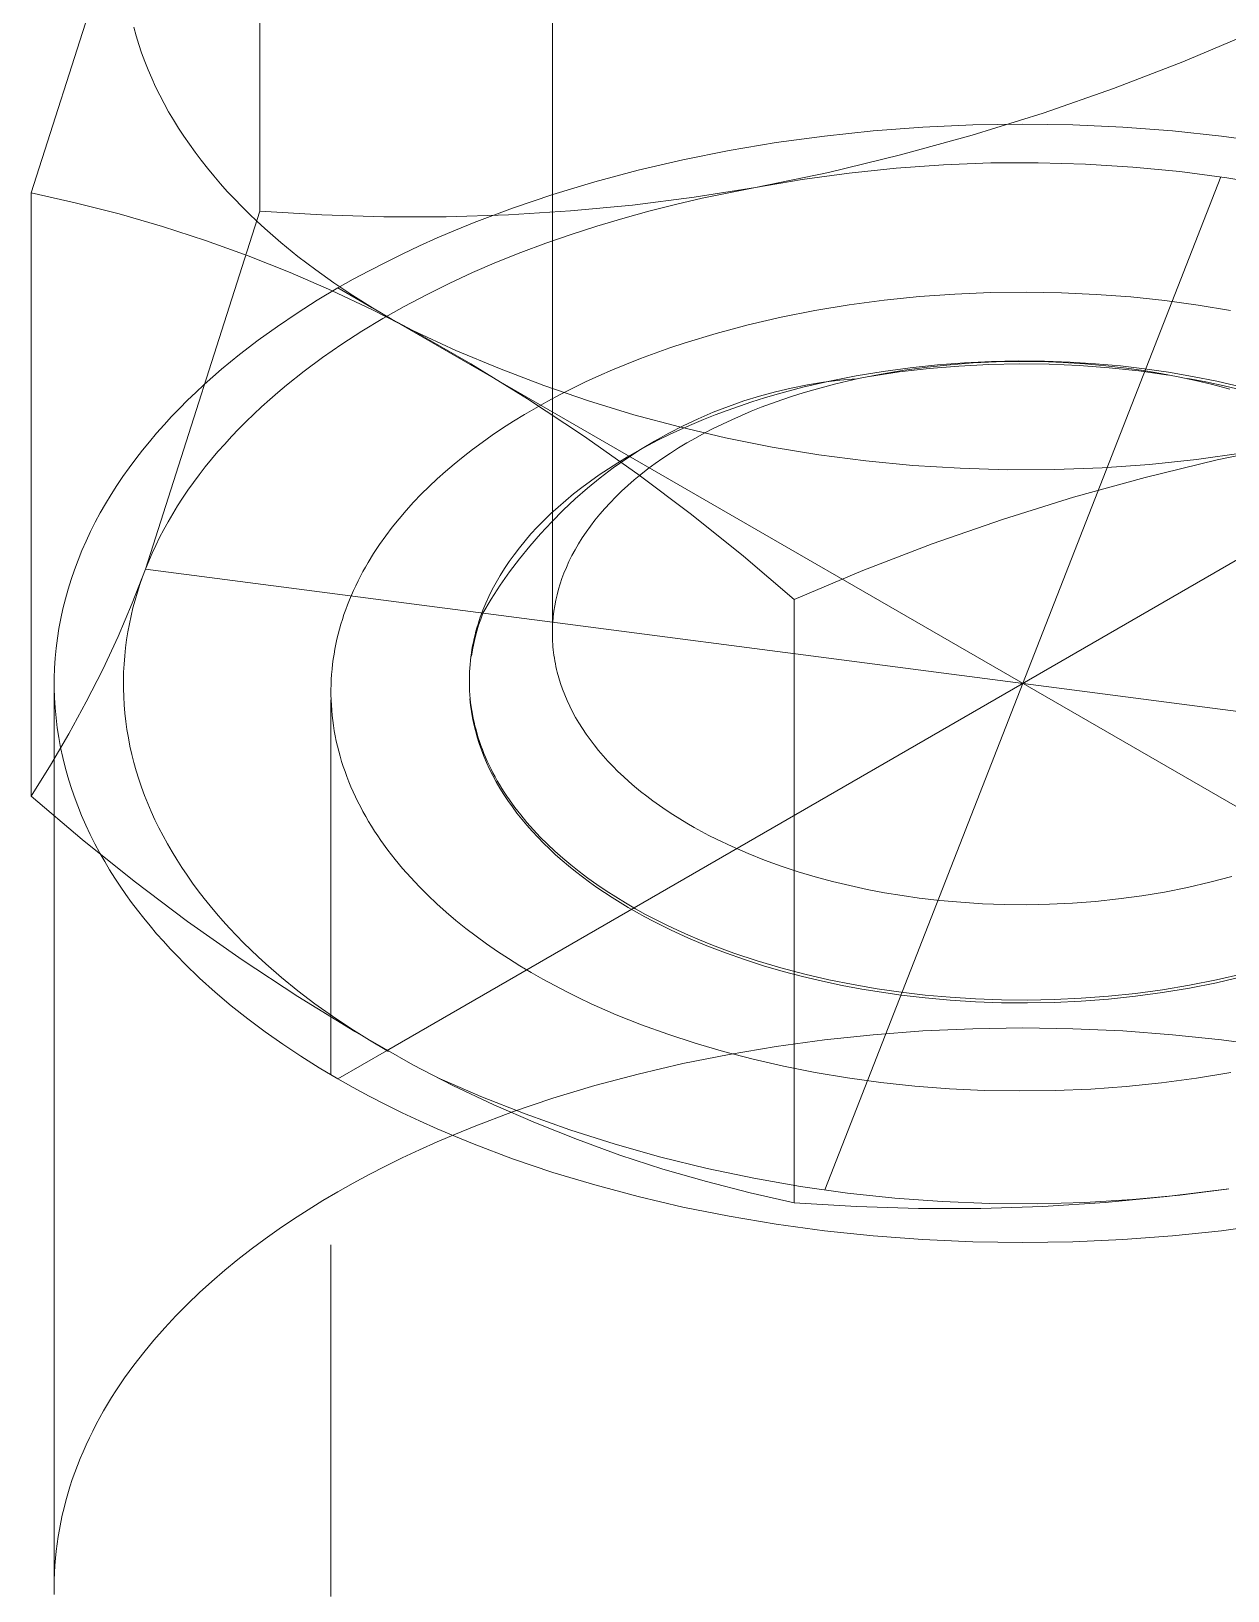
# Model space of a CAD drawing. Header units: inches. Extents: x -14 to 184, y -4 to 134.
# Drawn here: x 109.7179 to 110.0583, y 57.074 to 57.5177 of the extents above; entities that cross this region are included whole.
import ezdxf

# ---------------------------------------------------------------- set-up
doc = ezdxf.new("R2010")
doc.units = ezdxf.units.IN
doc.linetypes.add('HIDDEN', pattern=[1.905, 1.27, -0.635])
doc.layers.add('ZANO_R', color=7, linetype='Continuous', lineweight=0)
doc.layers.add('ZANO_R_przerywana', color=250, linetype='HIDDEN', lineweight=0)

msp = doc.modelspace()

# ---------------------------------------------------------------- linework, layer by layer
at = {"layer": 'ZANO_R'}
for p, q in [((109.86616, 57.34648), (109.86616, 57.67223)), ((109.78289, 57.46655), (109.78289, 57.63817)), ((109.75038, 57.57362), (109.71787, 57.47175)), ((109.74771, 57.51641), (109.74703, 57.51884)), ((109.74846, 57.51398), (109.74771, 57.51641)), ((109.74928, 57.51156), (109.74846, 57.51398)), ((110.04555, 57.50901), (110.06504, 57.51725)), ((109.75017, 57.50915), (109.74928, 57.51156)), ((109.75113, 57.50674), (109.75017, 57.50915)), ((110.02581, 57.50141), (110.04555, 57.50901)), ((109.75216, 57.50434), (109.75113, 57.50674)), ((109.75326, 57.50195), (109.75216, 57.50434)), ((109.75443, 57.49957), (109.75326, 57.50195)), ((110.00583, 57.49446), (110.02581, 57.50141)), ((109.75567, 57.4972), (109.75443, 57.49957)), ((109.75698, 57.49484), (109.75567, 57.4972)), ((109.75836, 57.4925), (109.75698, 57.49484)), ((109.7598, 57.49017), (109.75836, 57.4925)), ((109.97155, 57.49042), (109.98576, 57.49106)), ((109.98563, 57.48816), (110.00583, 57.49446)), ((109.98576, 57.49106), (110.00002, 57.49127)), ((110.00002, 57.49127), (110.01428, 57.49106)), ((110.01428, 57.49106), (110.02848, 57.49042)), ((109.76131, 57.48786), (109.7598, 57.49017)), ((109.76288, 57.48556), (109.76131, 57.48786)), ((109.92985, 57.48603), (109.94355, 57.4879)), ((109.94355, 57.4879), (109.95747, 57.48937)), ((109.95747, 57.48937), (109.97155, 57.49042)), ((109.96524, 57.48252), (109.98563, 57.48816)), ((110.02848, 57.49042), (110.04257, 57.48937)), ((110.04257, 57.48937), (110.05649, 57.4879)), ((110.05649, 57.4879), (110.07019, 57.48603)), ((109.76452, 57.48328), (109.76288, 57.48556)), ((109.76623, 57.48102), (109.76452, 57.48328)), ((109.90331, 57.48116), (109.91642, 57.48378)), ((109.91642, 57.48378), (109.92985, 57.48603)), ((109.94468, 57.47754), (109.96524, 57.48252)), ((109.768, 57.47878), (109.76623, 57.48102)), ((109.76983, 57.47655), (109.768, 57.47878)), ((109.87821, 57.47489), (109.89056, 57.47819)), ((109.89056, 57.47819), (109.90331, 57.48116)), ((109.95059, 57.47738), (109.96399, 57.47879)), ((109.96399, 57.47879), (109.97743, 57.47974)), ((109.97743, 57.47974), (109.9909, 57.48025)), ((109.9909, 57.48025), (110.00437, 57.48031)), ((110.00437, 57.48031), (110.01784, 57.47991)), ((110.01784, 57.47991), (110.03129, 57.47907)), ((110.03129, 57.47907), (110.0447, 57.47778)), ((110.0447, 57.47778), (110.05806, 57.47604)), ((109.77172, 57.47435), (109.76983, 57.47655)), ((109.77367, 57.47217), (109.77172, 57.47435)), ((109.86629, 57.47129), (109.87821, 57.47489)), ((109.90648, 57.47048), (109.92397, 57.47323)), ((109.91634, 57.47179), (109.92397, 57.47323)), ((109.92397, 57.47323), (109.94468, 57.47754)), ((109.92397, 57.47323), (109.93724, 57.47553)), ((109.93724, 57.47553), (109.95059, 57.47738)), ((110.05633, 57.47629), (109.94371, 57.18804)), ((110.05806, 57.47604), (110.07136, 57.47385)), ((109.71787, 57.30012), (109.71787, 57.47175)), ((109.71787, 57.47175), (109.73043, 57.46895)), ((109.73043, 57.46895), (109.7429, 57.46576)), ((109.77569, 57.47001), (109.77367, 57.47217)), ((109.77776, 57.46788), (109.77569, 57.47001)), ((109.85483, 57.4674), (109.86629, 57.47129)), ((109.88892, 57.46827), (109.90648, 57.47048)), ((109.90116, 57.46844), (109.90873, 57.47019)), ((109.90873, 57.47019), (109.91634, 57.47179)), ((109.7429, 57.46576), (109.75525, 57.46216)), ((109.75038, 57.36467), (109.78289, 57.46655)), ((109.77989, 57.46576), (109.77776, 57.46788)), ((109.78207, 57.46368), (109.77989, 57.46576)), ((109.78289, 57.46655), (109.80056, 57.46546)), ((109.80056, 57.46546), (109.81825, 57.46492)), ((109.81825, 57.46492), (109.83595, 57.46494)), ((109.83595, 57.46494), (109.85364, 57.4655)), ((109.84386, 57.46327), (109.85483, 57.4674)), ((109.85364, 57.4655), (109.8713, 57.46661)), ((109.8713, 57.46661), (109.88892, 57.46827)), ((109.8788, 57.46228), (109.88618, 57.46449)), ((109.88618, 57.46449), (109.89364, 57.46654)), ((109.89364, 57.46654), (109.90116, 57.46844)), ((109.75525, 57.46216), (109.76749, 57.45818)), ((109.78431, 57.46162), (109.78207, 57.46368)), ((109.7866, 57.45958), (109.78431, 57.46162)), ((109.83339, 57.4589), (109.83856, 57.46111)), ((109.83856, 57.46111), (109.84386, 57.46327)), ((109.86431, 57.45742), (109.8715, 57.45993)), ((109.8715, 57.45993), (109.8788, 57.46228)), ((109.76749, 57.45818), (109.77959, 57.45381)), ((109.78894, 57.45757), (109.7866, 57.45958)), ((109.79378, 57.45364), (109.78894, 57.45757)), ((109.82344, 57.45433), (109.82835, 57.45664)), ((109.82835, 57.45664), (109.83339, 57.4589)), ((109.85723, 57.45477), (109.86431, 57.45742)), ((109.77959, 57.45381), (109.79155, 57.44906)), ((109.79881, 57.44981), (109.79378, 57.45364)), ((109.81403, 57.44958), (109.81867, 57.45197)), ((109.81867, 57.45197), (109.82344, 57.45433)), ((109.84347, 57.44904), (109.85028, 57.45198)), ((109.85028, 57.45198), (109.85723, 57.45477)), ((109.79155, 57.44906), (109.80335, 57.44393)), ((109.80402, 57.44611), (109.79881, 57.44981)), ((109.80514, 57.44467), (109.80952, 57.44714)), ((109.80952, 57.44714), (109.81403, 57.44958)), ((109.83682, 57.44596), (109.84347, 57.44904)), ((109.79928, 57.44118), (109.80514, 57.44467)), ((109.80335, 57.44393), (109.81498, 57.43842)), ((109.8094, 57.44253), (109.80402, 57.44611)), ((109.80514, 57.44467), (109.81491, 57.43903)), ((109.81494, 57.43907), (109.8094, 57.44253)), ((109.82402, 57.43942), (109.83033, 57.44276)), ((109.83033, 57.44276), (109.83682, 57.44596)), ((109.96056, 57.44119), (109.97059, 57.44222)), ((109.97059, 57.44222), (109.98069, 57.44295)), ((109.98069, 57.44295), (109.99081, 57.44338)), ((109.99081, 57.44338), (110.00092, 57.4435)), ((110.00092, 57.4435), (110.01097, 57.44332)), ((110.01097, 57.44332), (110.02092, 57.44286)), ((110.02092, 57.44286), (110.03075, 57.44211)), ((110.03075, 57.44211), (110.0404, 57.44108)), ((109.79353, 57.43754), (109.79928, 57.44118)), ((109.82062, 57.43575), (109.81494, 57.43907)), ((109.81498, 57.43842), (109.82643, 57.43255)), ((109.8179, 57.43596), (109.82402, 57.43942)), ((109.93126, 57.43634), (109.94085, 57.43825)), ((109.94085, 57.43825), (109.95064, 57.43987)), ((109.95064, 57.43987), (109.96056, 57.44119)), ((110.0404, 57.44108), (110.04987, 57.4398)), ((110.04987, 57.4398), (110.0591, 57.43826)), ((109.78245, 57.42983), (109.78792, 57.43376)), ((109.78792, 57.43376), (109.79353, 57.43754)), ((109.81198, 57.43238), (109.8179, 57.43596)), ((110.17605, 57.43379), (109.81901, 57.22766)), ((109.82643, 57.43255), (109.82062, 57.43575)), ((109.82062, 57.43574), (110.18839, 57.22341)), ((109.91276, 57.43172), (109.92188, 57.43416)), ((109.92188, 57.43416), (109.93126, 57.43634)), ((109.77714, 57.42575), (109.78245, 57.42983)), ((109.80628, 57.42869), (109.81198, 57.43238)), ((109.82643, 57.43255), (109.84292, 57.42308)), ((109.83868, 57.42693), (109.82643, 57.43255)), ((109.89962, 57.42761), (109.90392, 57.42904)), ((109.90392, 57.42904), (109.91276, 57.43172)), ((109.77202, 57.42154), (109.77714, 57.42575)), ((109.79553, 57.421), (109.80079, 57.42489)), ((109.80079, 57.42489), (109.80628, 57.42869)), ((109.85111, 57.42172), (109.83868, 57.42693)), ((109.88721, 57.42299), (109.89126, 57.42458)), ((109.89126, 57.42458), (109.89539, 57.42612)), ((109.89539, 57.42612), (109.89962, 57.42761)), ((109.76952, 57.41938), (109.77202, 57.42154)), ((109.79051, 57.41701), (109.79553, 57.421)), ((109.84292, 57.42308), (109.85911, 57.41311)), ((109.8637, 57.41693), (109.85111, 57.42172)), ((109.87938, 57.41966), (109.88325, 57.42135)), ((109.88325, 57.42135), (109.88721, 57.42299)), ((109.96024, 57.42095), (109.95256, 57.41967)), ((109.95968, 57.42017), (109.95322, 57.41889)), ((109.96485, 57.42078), (109.9564, 57.41953)), ((109.96621, 57.42126), (109.95968, 57.42017)), ((109.96796, 57.422), (109.96024, 57.42095)), ((109.97334, 57.42176), (109.96485, 57.42078)), ((109.97277, 57.42215), (109.96621, 57.42126)), ((109.97569, 57.42281), (109.96796, 57.422)), ((109.97934, 57.42284), (109.97277, 57.42215)), ((109.98185, 57.42247), (109.97334, 57.42176)), ((109.9834, 57.42339), (109.97569, 57.42281)), ((109.98589, 57.42334), (109.97934, 57.42284)), ((109.99038, 57.42291), (109.98185, 57.42247)), ((109.99106, 57.42375), (109.9834, 57.42339)), ((109.99241, 57.42364), (109.98589, 57.42334)), ((109.99893, 57.42308), (109.99038, 57.42291)), ((109.99865, 57.4239), (109.99106, 57.42375)), ((109.99885, 57.42376), (109.99241, 57.42364)), ((110.00614, 57.42383), (109.99865, 57.4239)), ((110.00522, 57.42371), (109.99885, 57.42376)), ((110.00747, 57.42298), (109.99893, 57.42308)), ((110.01148, 57.42348), (110.00522, 57.42371)), ((110.0135, 57.42357), (110.00614, 57.42383)), ((110.01601, 57.42261), (110.00747, 57.42298)), ((110.01762, 57.4231), (110.01148, 57.42348)), ((110.02073, 57.42311), (110.0135, 57.42357)), ((110.02453, 57.42197), (110.01601, 57.42261)), ((110.02362, 57.42256), (110.01762, 57.4231)), ((110.02779, 57.42248), (110.02073, 57.42311)), ((110.02947, 57.42187), (110.02362, 57.42256)), ((110.03302, 57.42106), (110.02453, 57.42197)), ((110.03467, 57.42167), (110.02779, 57.42248)), ((110.03436, 57.42118), (110.02947, 57.42187)), ((110.04148, 57.41987), (110.03302, 57.42106)), ((110.03926, 57.42037), (110.03436, 57.42118)), ((110.04148, 57.42069), (110.03467, 57.42167)), ((110.04418, 57.41944), (110.03926, 57.42037)), ((110.04833, 57.41951), (110.04148, 57.42069)), ((109.76469, 57.41497), (109.76708, 57.41719)), ((109.76708, 57.41719), (109.76952, 57.41938)), ((109.78809, 57.41498), (109.79051, 57.41701)), ((109.87645, 57.41256), (109.8637, 57.41693)), ((109.86836, 57.41434), (109.87194, 57.41615)), ((109.87194, 57.41615), (109.87561, 57.41793)), ((109.87561, 57.41793), (109.87938, 57.41966)), ((109.93413, 57.41619), (109.9296, 57.41512)), ((109.93746, 57.41642), (109.93009, 57.41445)), ((109.9387, 57.41709), (109.93413, 57.41619)), ((109.94496, 57.41816), (109.93746, 57.41642)), ((109.94058, 57.41573), (109.9375, 57.41482)), ((109.9433, 57.41784), (109.9387, 57.41709)), ((109.94684, 57.41741), (109.94058, 57.41573)), ((109.94792, 57.41843), (109.9433, 57.41784)), ((109.95256, 57.41967), (109.94496, 57.41816)), ((109.95322, 57.41889), (109.94684, 57.41741)), ((109.95256, 57.41886), (109.94792, 57.41843)), ((110.0491, 57.41838), (110.04418, 57.41944)), ((110.05212, 57.41796), (110.04693, 57.41895)), ((110.05519, 57.41814), (110.04833, 57.41951)), ((110.05401, 57.4172), (110.0491, 57.41838)), ((110.05731, 57.41685), (110.05212, 57.41796)), ((110.05889, 57.41589), (110.05401, 57.4172)), ((110.06204, 57.41655), (110.05519, 57.41814)), ((110.06249, 57.41562), (110.05731, 57.41685)), ((109.76006, 57.41042), (109.76235, 57.41271)), ((109.76235, 57.41271), (109.76469, 57.41497)), ((109.78344, 57.41086), (109.78573, 57.41293)), ((109.78573, 57.41293), (109.78809, 57.41498)), ((109.85911, 57.41311), (109.87498, 57.40264)), ((109.8615, 57.4106), (109.86488, 57.41249)), ((109.86488, 57.41249), (109.86836, 57.41434)), ((109.88933, 57.40862), (109.87645, 57.41256)), ((109.91937, 57.41107), (109.91589, 57.40984)), ((109.92065, 57.41252), (109.91625, 57.41099)), ((109.9229, 57.41225), (109.91937, 57.41107)), ((109.9251, 57.4139), (109.92065, 57.41252)), ((109.92647, 57.41338), (109.9229, 57.41225)), ((109.9296, 57.41512), (109.9251, 57.4139)), ((109.92851, 57.41182), (109.92561, 57.41073)), ((109.93009, 57.41445), (109.92647, 57.41338)), ((109.93147, 57.41286), (109.92851, 57.41182)), ((109.93446, 57.41387), (109.93147, 57.41286)), ((109.9375, 57.41482), (109.93446, 57.41387)), ((109.75566, 57.40574), (109.75783, 57.40809)), ((109.75783, 57.40809), (109.76006, 57.41042)), ((109.77694, 57.40456), (109.77904, 57.40668)), ((109.77904, 57.40668), (109.78121, 57.40878)), ((109.78121, 57.40878), (109.78344, 57.41086)), ((109.85199, 57.40476), (109.85506, 57.40674)), ((109.85506, 57.40674), (109.85823, 57.40869)), ((109.85823, 57.40869), (109.8615, 57.4106)), ((109.90234, 57.40512), (109.88933, 57.40862)), ((109.90762, 57.40747), (109.90341, 57.40549)), ((109.90912, 57.40723), (109.90582, 57.40584)), ((109.91191, 57.40931), (109.90762, 57.40747)), ((109.91248, 57.40856), (109.90912, 57.40723)), ((109.91625, 57.41099), (109.91191, 57.40931)), ((109.91589, 57.40984), (109.91248, 57.40856)), ((109.91721, 57.4072), (109.91452, 57.40595)), ((109.91995, 57.40842), (109.91721, 57.4072)), ((109.92275, 57.40959), (109.91995, 57.40842)), ((109.92561, 57.41073), (109.92275, 57.40959)), ((109.75151, 57.40094), (109.75355, 57.40336)), ((109.75355, 57.40336), (109.75566, 57.40574)), ((109.77292, 57.40027), (109.7749, 57.40242)), ((109.7749, 57.40242), (109.77694, 57.40456)), ((109.84616, 57.40074), (109.84902, 57.40276)), ((109.84902, 57.40276), (109.85199, 57.40476)), ((109.87498, 57.40264), (109.89051, 57.39169)), ((109.89926, 57.40337), (109.89519, 57.4011)), ((109.89944, 57.40294), (109.89635, 57.40142)), ((109.90341, 57.40549), (109.89926, 57.40337)), ((109.90259, 57.40441), (109.89944, 57.40294)), ((109.91546, 57.40205), (109.90234, 57.40512)), ((109.90582, 57.40584), (109.90259, 57.40441)), ((109.90934, 57.40333), (109.90684, 57.40197)), ((109.9119, 57.40466), (109.90934, 57.40333)), ((109.91452, 57.40595), (109.9119, 57.40466)), ((109.7476, 57.39603), (109.74952, 57.3985)), ((109.74952, 57.3985), (109.75151, 57.40094)), ((109.76917, 57.39593), (109.77102, 57.39811)), ((109.77102, 57.39811), (109.77292, 57.40027)), ((109.84075, 57.39664), (109.8434, 57.3987)), ((109.8434, 57.3987), (109.84616, 57.40074)), ((109.89121, 57.39869), (109.8873, 57.39614)), ((109.8904, 57.39826), (109.88754, 57.39662)), ((109.89334, 57.39986), (109.8904, 57.39826)), ((109.89519, 57.4011), (109.89121, 57.39869)), ((109.89635, 57.40142), (109.89334, 57.39986)), ((109.90206, 57.39915), (109.89977, 57.3977)), ((109.90441, 57.40058), (109.90206, 57.39915)), ((109.90684, 57.40197), (109.90441, 57.40058)), ((109.92868, 57.39942), (109.91546, 57.40205)), ((109.94197, 57.39723), (109.92868, 57.39942)), ((110.06279, 57.39774), (110.04944, 57.39589)), ((110.05535, 57.39573), (110.07607, 57.40004)), ((109.74396, 57.39101), (109.74575, 57.39353)), ((109.74575, 57.39353), (109.7476, 57.39603)), ((109.76569, 57.39154), (109.7674, 57.39374)), ((109.7674, 57.39374), (109.76917, 57.39593)), ((109.83575, 57.39247), (109.8382, 57.39456)), ((109.8382, 57.39456), (109.84075, 57.39664)), ((109.88349, 57.39346), (109.87978, 57.39065)), ((109.88477, 57.39494), (109.88208, 57.39323)), ((109.8873, 57.39614), (109.88349, 57.39346)), ((109.88754, 57.39662), (109.88477, 57.39494)), ((109.89542, 57.39471), (109.89335, 57.39318)), ((109.89756, 57.39622), (109.89542, 57.39471)), ((109.89977, 57.3977), (109.89756, 57.39622)), ((109.95533, 57.39549), (109.94197, 57.39723)), ((109.96875, 57.3942), (109.95533, 57.39549)), ((109.98219, 57.39336), (109.96875, 57.3942)), ((109.99566, 57.39296), (109.98219, 57.39336)), ((110.0226, 57.39353), (110.00914, 57.39302)), ((110.03604, 57.39448), (110.0226, 57.39353)), ((110.03479, 57.39075), (110.05535, 57.39573)), ((110.04944, 57.39589), (110.03604, 57.39448)), ((109.74225, 57.38845), (109.74396, 57.39101)), ((109.76247, 57.38712), (109.76405, 57.38934)), ((109.76405, 57.38934), (109.76569, 57.39154)), ((109.83108, 57.38818), (109.83338, 57.39035)), ((109.83338, 57.39035), (109.83575, 57.39247)), ((109.87696, 57.38971), (109.87453, 57.38791)), ((109.87978, 57.39065), (109.87616, 57.38771)), ((109.87947, 57.39149), (109.87696, 57.38971)), ((109.88208, 57.39323), (109.87947, 57.39149)), ((109.88945, 57.39005), (109.88762, 57.38845)), ((109.89136, 57.39162), (109.88945, 57.39005)), ((109.89051, 57.39169), (109.90571, 57.38026)), ((109.89335, 57.39318), (109.89136, 57.39162)), ((110.00914, 57.39302), (109.99566, 57.39296)), ((110.0144, 57.38511), (110.03479, 57.39075)), ((109.73904, 57.38328), (109.74061, 57.38588)), ((109.74061, 57.38588), (109.74225, 57.38845)), ((109.75952, 57.38266), (109.76096, 57.38489)), ((109.76096, 57.38489), (109.76247, 57.38712)), ((109.82667, 57.3837), (109.82884, 57.38597)), ((109.82884, 57.38597), (109.83108, 57.38818)), ((109.87265, 57.38465), (109.86925, 57.38147)), ((109.87219, 57.38608), (109.86994, 57.38423)), ((109.87453, 57.38791), (109.87219, 57.38608)), ((109.87616, 57.38771), (109.87265, 57.38465)), ((109.88418, 57.38522), (109.88258, 57.38358)), ((109.88586, 57.38684), (109.88418, 57.38522)), ((109.88762, 57.38845), (109.88586, 57.38684)), ((109.99421, 57.37881), (110.0144, 57.38511)), ((109.73612, 57.37801), (109.73754, 57.38066)), ((109.73754, 57.38066), (109.73904, 57.38328)), ((109.75684, 57.37818), (109.75815, 57.38042)), ((109.75815, 57.38042), (109.75952, 57.38266)), ((109.82255, 57.37903), (109.82457, 57.38139)), ((109.82457, 57.38139), (109.82667, 57.3837)), ((109.86571, 57.38046), (109.86374, 57.37855)), ((109.86778, 57.38235), (109.86571, 57.38046)), ((109.86925, 57.38147), (109.86596, 57.37817)), ((109.86994, 57.38423), (109.86778, 57.38235)), ((109.87962, 57.38027), (109.87826, 57.3786)), ((109.88107, 57.38193), (109.87962, 57.38027)), ((109.88258, 57.38358), (109.88107, 57.38193)), ((109.90571, 57.38026), (109.92054, 57.36837)), ((109.73477, 57.37535), (109.73612, 57.37801)), ((109.75442, 57.37368), (109.7556, 57.37593)), ((109.7556, 57.37593), (109.75684, 57.37818)), ((109.81875, 57.37417), (109.82061, 57.37662)), ((109.82061, 57.37662), (109.82255, 57.37903)), ((109.86186, 57.37662), (109.86007, 57.37468)), ((109.86374, 57.37855), (109.86186, 57.37662)), ((109.86596, 57.37817), (109.86278, 57.37476)), ((109.87698, 57.37692), (109.87577, 57.37524)), ((109.87826, 57.3786), (109.87698, 57.37692)), ((109.97423, 57.37186), (109.99421, 57.37881)), ((109.73232, 57.36996), (109.7335, 57.37266)), ((109.7335, 57.37266), (109.73477, 57.37535)), ((109.75227, 57.36918), (109.75332, 57.37143)), ((109.75332, 57.37143), (109.75442, 57.37368)), ((109.81531, 57.36915), (109.81698, 57.37168)), ((109.81698, 57.37168), (109.81875, 57.37417)), ((109.85838, 57.37272), (109.85678, 57.37076)), ((109.85973, 57.37124), (109.8568, 57.36761)), ((109.86007, 57.37468), (109.85838, 57.37272)), ((109.86278, 57.37476), (109.85973, 57.37124)), ((109.87359, 57.37188), (109.87261, 57.37019)), ((109.87464, 57.37356), (109.87359, 57.37188)), ((109.87577, 57.37524), (109.87464, 57.37356)), ((109.95448, 57.36426), (109.97423, 57.37186)), ((109.73018, 57.3645), (109.73121, 57.36724)), ((109.73121, 57.36724), (109.73232, 57.36996)), ((109.75038, 57.36467), (109.7513, 57.36693)), ((109.7513, 57.36693), (109.75227, 57.36918)), ((109.81373, 57.36657), (109.81531, 57.36915)), ((109.85385, 57.36681), (109.85252, 57.36484)), ((109.85527, 57.36879), (109.85385, 57.36681)), ((109.8568, 57.36761), (109.854, 57.36389)), ((109.85678, 57.37076), (109.85527, 57.36879)), ((109.87088, 57.36683), (109.87013, 57.36516)), ((109.87171, 57.36851), (109.87088, 57.36683)), ((109.87261, 57.37019), (109.87171, 57.36851)), ((109.92054, 57.36837), (109.93499, 57.35602)), ((109.72923, 57.36175), (109.73018, 57.3645)), ((109.74663, 57.35503), (109.75038, 57.36467)), ((109.7488, 57.36031), (109.74956, 57.3625)), ((109.74956, 57.3625), (109.75038, 57.36467)), ((109.75038, 57.36467), (110.24965, 57.29965)), ((109.81086, 57.36131), (109.81154, 57.36264)), ((109.81154, 57.36264), (109.81224, 57.36396)), ((109.81224, 57.36396), (109.81297, 57.36527)), ((109.81297, 57.36527), (109.81373, 57.36657)), ((109.85128, 57.36285), (109.85013, 57.36087)), ((109.85252, 57.36484), (109.85128, 57.36285)), ((109.854, 57.36389), (109.85133, 57.36007)), ((109.86944, 57.36349), (109.86888, 57.36199)), ((109.87013, 57.36516), (109.86944, 57.36349)), ((109.93499, 57.35602), (109.95448, 57.36426)), ((109.72759, 57.35621), (109.72837, 57.35899)), ((109.72837, 57.35899), (109.72923, 57.36175)), ((109.74743, 57.35588), (109.74808, 57.3581)), ((109.74808, 57.3581), (109.7488, 57.36031)), ((109.80898, 57.35728), (109.80958, 57.35863)), ((109.80958, 57.35863), (109.81021, 57.35997)), ((109.81021, 57.35997), (109.81086, 57.36131)), ((109.84907, 57.3589), (109.84809, 57.35692)), ((109.85133, 57.36007), (109.84879, 57.35616)), ((109.85013, 57.36087), (109.84907, 57.3589)), ((109.8679, 57.35894), (109.8675, 57.35739)), ((109.86836, 57.36047), (109.8679, 57.35894)), ((109.86888, 57.36199), (109.86836, 57.36047)), ((109.72629, 57.35062), (109.7269, 57.35342)), ((109.7269, 57.35342), (109.72759, 57.35621)), ((109.74257, 57.34552), (109.74663, 57.35503)), ((109.74629, 57.3514), (109.74683, 57.35364)), ((109.74683, 57.35364), (109.74743, 57.35588)), ((109.80735, 57.35317), (109.80787, 57.35454)), ((109.80787, 57.35454), (109.80841, 57.35591)), ((109.80841, 57.35591), (109.80898, 57.35728)), ((109.84879, 57.35616), (109.8464, 57.35217)), ((109.8472, 57.35495), (109.8464, 57.35299)), ((109.84809, 57.35692), (109.8472, 57.35495)), ((109.86684, 57.35426), (109.86659, 57.35267)), ((109.86714, 57.35583), (109.86684, 57.35426)), ((109.8675, 57.35739), (109.86714, 57.35583)), ((109.93499, 57.1844), (109.93499, 57.35602)), ((109.72576, 57.34781), (109.72629, 57.35062)), ((109.74538, 57.34687), (109.74581, 57.34914)), ((109.74581, 57.34914), (109.74629, 57.3514)), ((109.80558, 57.34759), (109.80598, 57.34899)), ((109.80598, 57.34899), (109.80641, 57.35039)), ((109.80641, 57.35039), (109.80687, 57.35178)), ((109.80687, 57.35178), (109.80735, 57.35317)), ((109.845, 57.34901), (109.8447, 57.348)), ((109.84533, 57.35002), (109.845, 57.34901)), ((109.84576, 57.35047), (109.84518, 57.34876)), ((109.84566, 57.35101), (109.84533, 57.35002)), ((109.84602, 57.352), (109.84566, 57.35101)), ((109.8464, 57.35217), (109.84576, 57.35047)), ((109.8464, 57.35299), (109.84602, 57.352)), ((109.8664, 57.35108), (109.86626, 57.34949)), ((109.86659, 57.35267), (109.8664, 57.35108)), ((109.72497, 57.34218), (109.72532, 57.345)), ((109.72532, 57.345), (109.72576, 57.34781)), ((109.73821, 57.33613), (109.74257, 57.34552)), ((109.74471, 57.34229), (109.74502, 57.34458)), ((109.74502, 57.34458), (109.74538, 57.34687)), ((109.80456, 57.34334), (109.80487, 57.34476)), ((109.80487, 57.34476), (109.80521, 57.34618)), ((109.80521, 57.34618), (109.80558, 57.34759)), ((109.8439, 57.34494), (109.84368, 57.3439)), ((109.84418, 57.34527), (109.84377, 57.34351)), ((109.84415, 57.34596), (109.8439, 57.34494)), ((109.84442, 57.34699), (109.84415, 57.34596)), ((109.84465, 57.34702), (109.84418, 57.34527)), ((109.8447, 57.348), (109.84442, 57.34699)), ((109.84518, 57.34876), (109.84465, 57.34702)), ((109.86616, 57.34648), (109.86617, 57.3457)), ((109.86617, 57.3457), (109.86619, 57.34491)), ((109.86619, 57.34491), (109.86622, 57.34412)), ((109.72471, 57.33935), (109.72497, 57.34218)), ((109.74447, 57.33999), (109.74471, 57.34229)), ((109.80381, 57.33905), (109.80403, 57.34049)), ((109.80403, 57.34049), (109.80428, 57.34192)), ((109.80428, 57.34192), (109.80456, 57.34334)), ((109.84311, 57.34077), (109.84297, 57.33971)), ((109.84328, 57.34182), (109.84311, 57.34077)), ((109.84341, 57.34173), (109.84311, 57.33995)), ((109.84347, 57.34286), (109.84328, 57.34182)), ((109.84377, 57.34351), (109.84341, 57.34173)), ((109.84368, 57.3439), (109.84347, 57.34286)), ((109.86622, 57.34412), (109.86627, 57.34333)), ((109.86627, 57.34333), (109.86633, 57.34254)), ((109.86633, 57.34254), (109.86641, 57.34174)), ((109.86641, 57.34174), (109.8665, 57.34095)), ((109.8665, 57.34095), (109.86661, 57.34015)), ((109.86661, 57.34015), (109.86673, 57.33935)), ((109.72444, 57.33369), (109.72453, 57.33652)), ((109.72453, 57.33652), (109.72471, 57.33935)), ((109.73356, 57.32689), (109.73821, 57.33613)), ((109.74417, 57.33537), (109.74429, 57.33768)), ((109.74429, 57.33768), (109.74447, 57.33999)), ((109.80335, 57.33472), (109.80347, 57.33617)), ((109.80347, 57.33617), (109.80363, 57.33761)), ((109.80363, 57.33761), (109.80381, 57.33905)), ((109.84266, 57.33651), (109.84259, 57.33544)), ((109.84274, 57.33758), (109.84266, 57.33651)), ((109.84284, 57.33865), (109.84274, 57.33758)), ((109.84297, 57.33971), (109.84284, 57.33865)), ((109.86673, 57.33935), (109.86687, 57.33855)), ((109.86687, 57.33855), (109.86702, 57.33775)), ((109.86702, 57.33775), (109.86718, 57.33694)), ((109.86718, 57.33694), (109.86736, 57.33614)), ((109.86736, 57.33614), (109.86756, 57.33534)), ((109.72443, 57.075), (109.72443, 57.33216)), ((109.72444, 57.33086), (109.72444, 57.33369)), ((109.74412, 57.33304), (109.74417, 57.33537)), ((109.74412, 57.33071), (109.74412, 57.33304)), ((109.80317, 57.33037), (109.8032, 57.33182)), ((109.8032, 57.33182), (109.80326, 57.33327)), ((109.80326, 57.33327), (109.80335, 57.33472)), ((109.84255, 57.33436), (109.84254, 57.33328)), ((109.84254, 57.33328), (109.84254, 57.33219)), ((109.84254, 57.33219), (109.84257, 57.3311)), ((109.84259, 57.33544), (109.84255, 57.33436)), ((109.86756, 57.33534), (109.86799, 57.33373)), ((109.86799, 57.33373), (109.86849, 57.33211)), ((109.86849, 57.33211), (109.86905, 57.3305)), ((109.72452, 57.32803), (109.72444, 57.33086)), ((109.72469, 57.3252), (109.72452, 57.32803)), ((109.72861, 57.31781), (109.73356, 57.32689)), ((109.74419, 57.32838), (109.74412, 57.33071)), ((109.74433, 57.32604), (109.74419, 57.32838)), ((109.80317, 57.32891), (109.80317, 57.33037)), ((109.80321, 57.32745), (109.80317, 57.32891)), ((109.80317, 57.23692), (109.80317, 57.32745)), ((109.80328, 57.32599), (109.80321, 57.32745)), ((109.84257, 57.3311), (109.84262, 57.33001)), ((109.84262, 57.33001), (109.84269, 57.32891)), ((109.84269, 57.32891), (109.84279, 57.32781)), ((109.84272, 57.3278), (109.8429, 57.326)), ((109.84279, 57.32781), (109.84291, 57.32671)), ((109.84291, 57.32671), (109.84306, 57.3256)), ((109.86905, 57.3305), (109.86967, 57.32889)), ((109.86967, 57.32889), (109.87035, 57.32729)), ((109.87035, 57.32729), (109.8711, 57.32568)), ((109.72495, 57.32237), (109.72469, 57.3252)), ((109.72529, 57.31955), (109.72495, 57.32237)), ((109.74453, 57.3237), (109.74433, 57.32604)), ((109.7448, 57.32135), (109.74453, 57.3237)), ((109.80338, 57.32453), (109.80328, 57.32599)), ((109.80352, 57.32307), (109.80338, 57.32453)), ((109.80368, 57.32161), (109.80352, 57.32307)), ((109.8429, 57.326), (109.84314, 57.32419)), ((109.84306, 57.3256), (109.84322, 57.32449)), ((109.84314, 57.32419), (109.84345, 57.32238)), ((109.84322, 57.32449), (109.84342, 57.32339)), ((109.84342, 57.32339), (109.84363, 57.32227)), ((109.84345, 57.32238), (109.84382, 57.32056)), ((109.84363, 57.32227), (109.84387, 57.32116)), ((109.8711, 57.32568), (109.87191, 57.32408)), ((109.87191, 57.32408), (109.87277, 57.32249)), ((109.87277, 57.32249), (109.87371, 57.3209)), ((109.72572, 57.31673), (109.72529, 57.31955)), ((109.74513, 57.31901), (109.7448, 57.32135)), ((109.74552, 57.31666), (109.74513, 57.31901)), ((109.80388, 57.32015), (109.80368, 57.32161)), ((109.80412, 57.31869), (109.80388, 57.32015)), ((109.80438, 57.31723), (109.80412, 57.31869)), ((109.84382, 57.32056), (109.84426, 57.31873)), ((109.84387, 57.32116), (109.84414, 57.32005)), ((109.84414, 57.32005), (109.84443, 57.31893)), ((109.84426, 57.31873), (109.84477, 57.31691)), ((109.84443, 57.31893), (109.84474, 57.31782)), ((109.87371, 57.3209), (109.8747, 57.31932)), ((109.8747, 57.31932), (109.87575, 57.31775)), ((109.72338, 57.30888), (109.72861, 57.31781)), ((109.72624, 57.31392), (109.72572, 57.31673)), ((109.72685, 57.31112), (109.72624, 57.31392)), ((109.74598, 57.31432), (109.74552, 57.31666)), ((109.74651, 57.31197), (109.74598, 57.31432)), ((109.80468, 57.31577), (109.80438, 57.31723)), ((109.80501, 57.31432), (109.80468, 57.31577)), ((109.80538, 57.31286), (109.80501, 57.31432)), ((109.84474, 57.31782), (109.84508, 57.3167)), ((109.84477, 57.31691), (109.84534, 57.31508)), ((109.84508, 57.3167), (109.84544, 57.31559)), ((109.84534, 57.31508), (109.84598, 57.31326)), ((109.84544, 57.31559), (109.84583, 57.31447)), ((109.84583, 57.31447), (109.84625, 57.31336)), ((109.87575, 57.31775), (109.87687, 57.31619)), ((109.87687, 57.31619), (109.87805, 57.31464)), ((109.87805, 57.31464), (109.87928, 57.31311)), ((109.72753, 57.30833), (109.72685, 57.31112)), ((109.7471, 57.30963), (109.74651, 57.31197)), ((109.74776, 57.30729), (109.7471, 57.30963)), ((109.80577, 57.31141), (109.80538, 57.31286)), ((109.8062, 57.30996), (109.80577, 57.31141)), ((109.80667, 57.30851), (109.8062, 57.30996)), ((109.84598, 57.31326), (109.84668, 57.31143)), ((109.84625, 57.31336), (109.84669, 57.31224)), ((109.84668, 57.31143), (109.84746, 57.30961)), ((109.84669, 57.31224), (109.84715, 57.31113)), ((109.84715, 57.31113), (109.84764, 57.31001)), ((109.84746, 57.30961), (109.8483, 57.30779)), ((109.84764, 57.31001), (109.84816, 57.3089)), ((109.87928, 57.31311), (109.88058, 57.31159)), ((109.88058, 57.31159), (109.88193, 57.31008)), ((109.88193, 57.31008), (109.88335, 57.3086)), ((109.71787, 57.30012), (109.72338, 57.30888)), ((109.72831, 57.30556), (109.72753, 57.30833)), ((109.72916, 57.30279), (109.72831, 57.30556)), ((109.74849, 57.30495), (109.74776, 57.30729)), ((109.74928, 57.30262), (109.74849, 57.30495)), ((109.80716, 57.30707), (109.80667, 57.30851)), ((109.80769, 57.30563), (109.80716, 57.30707)), ((109.80825, 57.30419), (109.80769, 57.30563)), ((109.84816, 57.3089), (109.8487, 57.30779)), ((109.8483, 57.30779), (109.84921, 57.30598)), ((109.8487, 57.30779), (109.84926, 57.30669)), ((109.84921, 57.30598), (109.85018, 57.30417)), ((109.84926, 57.30669), (109.84986, 57.30558)), ((109.84986, 57.30558), (109.85047, 57.30448)), ((109.88335, 57.3086), (109.88482, 57.30712)), ((109.88482, 57.30712), (109.88635, 57.30567)), ((109.88635, 57.30567), (109.88793, 57.30424)), ((109.73233, 57.28778), (109.71787, 57.30012)), ((109.7301, 57.30004), (109.72916, 57.30279)), ((109.75013, 57.3003), (109.74928, 57.30262)), ((109.75106, 57.29798), (109.75013, 57.3003)), ((109.80884, 57.30276), (109.80825, 57.30419)), ((109.80946, 57.30134), (109.80884, 57.30276)), ((109.81012, 57.29992), (109.80946, 57.30134)), ((109.85018, 57.30417), (109.85123, 57.30237)), ((109.85047, 57.30448), (109.85111, 57.30338)), ((109.85111, 57.30338), (109.85178, 57.30228)), ((109.85123, 57.30237), (109.85234, 57.30058)), ((109.85178, 57.30228), (109.85247, 57.30119)), ((109.85234, 57.30058), (109.85352, 57.2988)), ((109.85247, 57.30119), (109.85319, 57.3001)), ((109.85319, 57.3001), (109.85393, 57.29902)), ((109.88793, 57.30424), (109.88956, 57.30283)), ((109.88956, 57.30283), (109.89125, 57.30144)), ((109.89125, 57.30144), (109.89299, 57.30007)), ((109.73112, 57.2973), (109.7301, 57.30004)), ((109.73222, 57.29458), (109.73112, 57.2973)), ((109.75204, 57.29567), (109.75106, 57.29798)), ((109.75309, 57.29336), (109.75204, 57.29567)), ((109.8108, 57.2985), (109.81012, 57.29992)), ((109.81152, 57.29709), (109.8108, 57.2985)), ((109.81227, 57.29569), (109.81152, 57.29709)), ((109.81305, 57.2943), (109.81227, 57.29569)), ((109.85352, 57.2988), (109.85477, 57.29703)), ((109.85393, 57.29902), (109.8555, 57.29686)), ((109.85477, 57.29703), (109.85608, 57.29527)), ((109.8555, 57.29686), (109.85715, 57.29472)), ((109.89299, 57.30007), (109.89478, 57.29872)), ((109.89478, 57.29872), (109.89662, 57.2974)), ((109.89662, 57.2974), (109.8985, 57.29611)), ((109.8985, 57.29611), (109.90044, 57.29484)), ((109.73341, 57.29187), (109.73222, 57.29458)), ((109.73467, 57.28919), (109.73341, 57.29187)), ((109.75421, 57.29107), (109.75309, 57.29336)), ((109.81386, 57.29291), (109.81305, 57.2943)), ((109.8147, 57.29152), (109.81386, 57.29291)), ((109.81557, 57.29015), (109.8147, 57.29152)), ((109.85608, 57.29527), (109.85746, 57.29353)), ((109.85715, 57.29472), (109.85891, 57.29261)), ((109.85746, 57.29353), (109.85891, 57.2918)), ((109.85891, 57.29261), (109.86076, 57.29052)), ((109.85891, 57.2918), (109.86041, 57.29009)), ((109.90044, 57.29484), (109.90241, 57.2936)), ((109.90241, 57.2936), (109.90443, 57.29238)), ((109.90443, 57.29238), (109.90648, 57.2912)), ((109.74716, 57.27589), (109.73233, 57.28778)), ((109.73601, 57.28652), (109.73467, 57.28919)), ((109.75539, 57.28879), (109.75421, 57.29107)), ((109.75663, 57.28651), (109.75539, 57.28879)), ((109.81646, 57.28878), (109.81557, 57.29015)), ((109.81739, 57.28743), (109.81646, 57.28878)), ((109.81934, 57.28474), (109.81739, 57.28743)), ((109.86041, 57.29009), (109.86199, 57.28839)), ((109.86076, 57.29052), (109.86271, 57.28845)), ((109.86199, 57.28839), (109.86362, 57.28671)), ((109.86271, 57.28845), (109.86475, 57.28642)), ((109.90648, 57.2912), (109.90858, 57.29004)), ((109.90858, 57.29004), (109.91071, 57.28891)), ((109.91071, 57.28891), (109.91288, 57.28782)), ((109.91288, 57.28782), (109.91732, 57.28571)), ((109.73742, 57.28387), (109.73601, 57.28652)), ((109.73878, 57.28149), (109.73742, 57.28387)), ((109.75794, 57.28425), (109.75663, 57.28651)), ((109.75931, 57.28201), (109.75794, 57.28425)), ((109.8214, 57.28208), (109.81934, 57.28474)), ((109.86362, 57.28671), (109.86532, 57.28506)), ((109.86475, 57.28642), (109.86689, 57.28441)), ((109.86532, 57.28506), (109.86708, 57.28342)), ((109.86689, 57.28441), (109.86911, 57.28244)), ((109.86708, 57.28342), (109.8689, 57.2818)), ((109.86911, 57.28244), (109.87142, 57.2805)), ((109.91732, 57.28571), (109.92187, 57.28374)), ((109.92187, 57.28374), (109.92652, 57.28189)), ((109.74019, 57.27912), (109.73878, 57.28149)), ((109.74166, 57.27678), (109.74019, 57.27912)), ((109.76074, 57.27978), (109.75931, 57.28201)), ((109.76223, 57.27756), (109.76074, 57.27978)), ((109.82356, 57.27947), (109.8214, 57.28208)), ((109.82584, 57.2769), (109.82356, 57.27947)), ((109.8689, 57.2818), (109.87077, 57.28021)), ((109.87077, 57.28021), (109.87271, 57.27864)), ((109.87142, 57.2805), (109.87381, 57.2786)), ((109.87271, 57.27864), (109.8747, 57.2771)), ((109.87381, 57.2786), (109.87629, 57.27673)), ((109.92652, 57.28189), (109.93126, 57.28017)), ((109.93126, 57.28017), (109.93608, 57.27859)), ((109.93608, 57.27859), (109.94095, 57.27713)), ((109.74319, 57.27445), (109.74166, 57.27678)), ((109.74479, 57.27214), (109.74319, 57.27445)), ((109.76235, 57.26446), (109.74716, 57.27589)), ((109.76378, 57.27535), (109.76223, 57.27756)), ((109.7654, 57.27317), (109.76378, 57.27535)), ((109.82822, 57.27437), (109.82584, 57.2769)), ((109.83069, 57.27188), (109.82822, 57.27437)), ((109.8747, 57.2771), (109.87674, 57.27559)), ((109.87629, 57.27673), (109.87884, 57.27491)), ((109.87674, 57.27559), (109.87883, 57.2741)), ((109.87883, 57.2741), (109.88098, 57.27263)), ((109.87884, 57.27491), (109.88147, 57.27313)), ((109.94095, 57.27713), (109.94586, 57.27581)), ((109.94586, 57.27581), (109.9508, 57.27461)), ((109.9508, 57.27461), (109.95575, 57.27355)), ((109.95575, 57.27355), (109.9607, 57.27261)), ((110.04035, 57.27279), (110.04682, 57.27408)), ((110.04682, 57.27408), (110.05319, 57.27556)), ((110.05319, 57.27556), (110.05945, 57.27724)), ((109.74643, 57.26986), (109.74479, 57.27214)), ((109.74814, 57.2676), (109.74643, 57.26986)), ((109.76707, 57.271), (109.7654, 57.27317)), ((109.7688, 57.26885), (109.76707, 57.271)), ((109.83327, 57.26945), (109.83069, 57.27188)), ((109.83594, 57.26706), (109.83327, 57.26945)), ((109.88098, 57.27263), (109.88318, 57.2712)), ((109.88147, 57.27313), (109.88418, 57.27139)), ((109.88318, 57.2712), (109.88542, 57.2698)), ((109.88418, 57.27139), (109.88695, 57.26969)), ((109.88542, 57.2698), (109.88771, 57.26842)), ((109.88695, 57.26969), (109.88979, 57.26804)), ((109.9607, 57.27261), (109.96564, 57.27179)), ((109.96564, 57.27179), (109.97056, 57.27109)), ((109.97056, 57.27109), (109.97641, 57.27041)), ((109.97641, 57.27041), (109.98241, 57.26987)), ((109.98241, 57.26987), (109.98855, 57.26948)), ((109.98855, 57.26948), (109.99481, 57.26926)), ((109.99481, 57.26926), (110.00118, 57.2692)), ((110.00118, 57.2692), (110.00763, 57.26933)), ((110.00763, 57.26933), (110.01414, 57.26963)), ((110.01414, 57.26963), (110.02069, 57.27013)), ((110.02069, 57.27013), (110.02726, 57.27082)), ((110.02726, 57.27082), (110.03383, 57.27171)), ((110.03383, 57.27171), (110.04035, 57.27279)), ((109.74989, 57.26536), (109.74814, 57.2676)), ((109.75171, 57.26314), (109.74989, 57.26536)), ((109.77059, 57.26672), (109.7688, 57.26885)), ((109.77243, 57.2646), (109.77059, 57.26672)), ((109.77433, 57.26251), (109.77243, 57.2646)), ((109.8387, 57.26472), (109.83594, 57.26706)), ((109.84154, 57.26243), (109.8387, 57.26472)), ((109.88771, 57.26842), (109.89005, 57.26708)), ((109.88979, 57.26804), (109.89269, 57.26644)), ((109.89005, 57.26708), (109.89242, 57.26577)), ((109.89242, 57.26577), (109.89484, 57.26449)), ((109.89269, 57.26644), (109.89566, 57.26489)), ((109.89566, 57.26489), (109.89868, 57.26338)), ((109.75357, 57.26095), (109.75171, 57.26314)), ((109.75549, 57.25878), (109.75357, 57.26095)), ((109.77789, 57.2535), (109.76235, 57.26446)), ((109.77629, 57.26044), (109.77433, 57.26251)), ((109.7783, 57.25839), (109.77629, 57.26044)), ((109.84446, 57.2602), (109.84154, 57.26243)), ((109.84746, 57.25802), (109.84446, 57.2602)), ((109.89484, 57.26449), (109.89978, 57.26203)), ((109.89868, 57.26338), (109.90175, 57.26193)), ((109.89978, 57.26203), (109.90487, 57.25971)), ((109.90175, 57.26193), (109.90487, 57.26053)), ((109.90487, 57.26053), (109.90804, 57.25918)), ((109.75745, 57.25664), (109.75549, 57.25878)), ((109.75946, 57.25452), (109.75745, 57.25664)), ((109.78036, 57.25636), (109.7783, 57.25839)), ((109.78247, 57.25436), (109.78036, 57.25636)), ((109.85053, 57.2559), (109.84746, 57.25802)), ((109.85367, 57.25384), (109.85053, 57.2559)), ((109.90487, 57.25971), (109.91007, 57.25753)), ((109.90804, 57.25918), (109.91125, 57.25788)), ((109.91007, 57.25753), (109.91538, 57.25549)), ((109.91125, 57.25788), (109.9145, 57.25663)), ((109.9145, 57.25663), (109.91778, 57.25544)), ((109.76152, 57.25243), (109.75946, 57.25452)), ((109.76578, 57.24833), (109.76152, 57.25243)), ((109.79376, 57.24304), (109.77789, 57.2535)), ((109.78463, 57.25237), (109.78247, 57.25436)), ((109.78911, 57.24849), (109.78463, 57.25237)), ((109.85688, 57.25183), (109.85367, 57.25384)), ((109.86014, 57.24988), (109.85688, 57.25183)), ((109.91538, 57.25549), (109.92079, 57.25359)), ((109.91778, 57.25544), (109.92443, 57.25321)), ((109.92079, 57.25359), (109.92626, 57.25183)), ((109.92443, 57.25321), (109.93118, 57.2512)), ((109.92626, 57.25183), (109.93179, 57.25022)), ((109.77021, 57.24434), (109.76578, 57.24833)), ((109.79377, 57.2447), (109.78911, 57.24849)), ((109.86347, 57.24799), (109.86014, 57.24988)), ((109.86684, 57.24616), (109.86347, 57.24799)), ((109.93118, 57.2512), (109.93799, 57.24941)), ((109.93179, 57.25022), (109.93736, 57.24875)), ((109.93736, 57.24875), (109.94297, 57.24742)), ((109.93799, 57.24941), (109.94484, 57.24782)), ((109.94297, 57.24742), (109.94858, 57.24623)), ((109.94484, 57.24782), (109.9517, 57.24644)), ((110.04747, 57.24628), (110.05507, 57.2478)), ((110.04747, 57.24547), (110.05507, 57.24698)), ((110.05507, 57.2478), (110.06258, 57.24954)), ((110.05507, 57.24698), (110.06258, 57.24872)), ((109.7748, 57.24046), (109.77021, 57.24434)), ((109.80995, 57.23307), (109.79376, 57.24304)), ((109.79861, 57.24102), (109.79377, 57.2447)), ((109.87026, 57.24438), (109.86684, 57.24616)), ((109.87372, 57.24267), (109.87026, 57.24438)), ((109.87722, 57.24102), (109.87372, 57.24267)), ((109.94858, 57.24623), (109.95419, 57.24518)), ((109.9517, 57.24644), (109.95855, 57.24527)), ((109.95419, 57.24518), (109.95979, 57.24426)), ((109.95855, 57.24527), (109.96536, 57.24429)), ((109.95979, 57.24426), (109.96536, 57.24347)), ((109.96536, 57.24429), (109.97225, 57.24348)), ((109.96536, 57.24347), (109.97225, 57.24267)), ((109.97225, 57.24348), (109.97931, 57.24285)), ((109.97225, 57.24267), (109.97931, 57.24203)), ((109.97931, 57.24285), (109.98653, 57.24239)), ((109.98653, 57.24239), (109.9939, 57.24213)), ((110.00897, 57.2422), (110.01663, 57.24256)), ((110.01663, 57.24256), (110.02434, 57.24315)), ((110.02434, 57.24315), (110.03207, 57.24396)), ((110.02434, 57.24233), (110.03207, 57.24314)), ((110.03207, 57.24396), (110.03979, 57.24501)), ((110.03207, 57.24314), (110.03979, 57.24419)), ((110.03979, 57.24501), (110.04747, 57.24628)), ((110.03979, 57.24419), (110.04747, 57.24547)), ((109.77954, 57.23669), (109.7748, 57.24046)), ((109.80362, 57.23744), (109.79861, 57.24102)), ((109.88433, 57.23789), (109.87722, 57.24102)), ((109.97931, 57.24203), (109.98653, 57.24157)), ((109.98653, 57.24157), (109.9939, 57.24131)), ((109.9939, 57.24213), (110.00138, 57.24206)), ((109.9939, 57.24131), (110.00138, 57.24124)), ((110.00138, 57.24206), (110.00897, 57.2422)), ((110.00138, 57.24124), (110.00897, 57.24139)), ((110.00897, 57.24139), (110.01663, 57.24175)), ((110.01663, 57.24175), (110.02434, 57.24233)), ((109.78443, 57.23305), (109.77954, 57.23669)), ((109.80317, 57.22081), (109.80317, 57.23692)), ((109.80878, 57.23398), (109.80362, 57.23744)), ((109.81409, 57.23064), (109.80878, 57.23398)), ((109.89155, 57.23501), (109.88433, 57.23789)), ((109.89898, 57.23231), (109.89155, 57.23501)), ((109.98576, 57.2339), (109.97155, 57.23326)), ((110.00002, 57.23411), (109.98576, 57.2339)), ((110.01428, 57.2339), (110.00002, 57.23411)), ((110.02848, 57.23326), (110.01428, 57.2339)), ((109.78944, 57.22952), (109.78443, 57.23305)), ((109.79457, 57.22611), (109.78944, 57.22952)), ((109.82643, 57.2236), (109.80995, 57.23307)), ((109.81954, 57.22741), (109.81409, 57.23064)), ((109.90674, 57.22976), (109.89898, 57.23231)), ((109.91484, 57.22739), (109.90674, 57.22976)), ((109.94355, 57.23073), (109.92985, 57.22887)), ((109.95747, 57.2322), (109.94355, 57.23073)), ((109.97155, 57.23326), (109.95747, 57.2322)), ((110.04257, 57.2322), (110.02848, 57.23326)), ((110.05649, 57.23073), (110.04257, 57.2322)), ((110.07019, 57.22887), (110.05649, 57.23073)), ((109.79981, 57.22282), (109.79457, 57.22611)), ((109.81901, 57.22766), (109.80514, 57.21965)), ((109.91642, 57.22661), (109.90331, 57.22399)), ((109.92325, 57.2252), (109.91484, 57.22739)), ((109.92985, 57.22887), (109.91642, 57.22661)), ((109.93195, 57.22321), (109.92325, 57.2252)), ((109.80514, 57.21965), (109.79981, 57.22282)), ((109.83788, 57.21773), (109.82643, 57.2236)), ((109.89056, 57.22102), (109.87821, 57.21772)), ((109.90331, 57.22399), (109.89056, 57.22102)), ((109.94093, 57.22144), (109.93195, 57.22321)), ((109.95017, 57.2199), (109.94093, 57.22144)), ((110.05918, 57.22145), (110.0494, 57.21983)), ((109.80952, 57.21718), (109.80514, 57.21965)), ((109.81403, 57.21475), (109.80952, 57.21718)), ((109.84579, 57.21465), (109.83338, 57.22003)), ((109.84951, 57.21222), (109.83788, 57.21773)), ((109.87821, 57.21772), (109.86629, 57.21412)), ((109.95963, 57.21861), (109.95017, 57.2199)), ((109.96929, 57.21759), (109.95963, 57.21861)), ((109.97911, 57.21684), (109.96929, 57.21759)), ((109.98907, 57.21637), (109.97911, 57.21684)), ((109.99912, 57.2162), (109.98907, 57.21637)), ((110.00922, 57.21632), (109.99912, 57.2162)), ((110.01934, 57.21675), (110.00922, 57.21632)), ((110.02944, 57.21747), (110.01934, 57.21675)), ((110.03947, 57.2185), (110.02944, 57.21747)), ((110.0494, 57.21983), (110.03947, 57.2185)), ((109.81867, 57.21235), (109.81403, 57.21475)), ((109.82344, 57.21), (109.81867, 57.21235)), ((109.85838, 57.20969), (109.84579, 57.21465)), ((109.86131, 57.20709), (109.84951, 57.21222)), ((109.86629, 57.21412), (109.85483, 57.21024)), ((109.82835, 57.20769), (109.82344, 57.21)), ((109.83339, 57.20543), (109.82835, 57.20769)), ((109.85483, 57.21024), (109.84386, 57.2061)), ((109.87113, 57.20516), (109.85838, 57.20969)), ((109.87327, 57.20234), (109.86131, 57.20709)), ((109.83856, 57.20322), (109.83339, 57.20543)), ((109.83856, 57.20394), (109.83339, 57.20173)), ((109.84386, 57.2061), (109.83856, 57.20394)), ((109.84386, 57.20106), (109.83856, 57.20322)), ((109.88403, 57.20105), (109.87113, 57.20516)), ((109.82835, 57.19947), (109.82344, 57.19716)), ((109.83339, 57.20173), (109.82835, 57.19947)), ((109.85483, 57.19692), (109.84386, 57.20106)), ((109.88537, 57.19797), (109.87327, 57.20234)), ((109.89705, 57.19739), (109.88403, 57.20105)), ((109.81867, 57.19481), (109.81403, 57.19241)), ((109.82344, 57.19716), (109.81867, 57.19481)), ((109.86629, 57.19304), (109.85483, 57.19692)), ((109.89761, 57.19398), (109.88537, 57.19797)), ((109.91019, 57.19415), (109.89705, 57.19739)), ((109.90997, 57.19039), (109.89761, 57.19398)), ((109.92343, 57.19137), (109.91019, 57.19415)), ((109.80952, 57.18998), (109.80514, 57.18751)), ((109.81403, 57.19241), (109.80952, 57.18998)), ((109.87821, 57.18944), (109.86629, 57.19304)), ((109.89056, 57.18614), (109.87821, 57.18944)), ((109.92243, 57.1872), (109.90997, 57.19039)), ((109.93676, 57.18902), (109.92343, 57.19137)), ((109.80087, 57.18498), (109.79665, 57.18238)), ((109.80514, 57.18751), (109.80087, 57.18498)), ((109.90331, 57.18317), (109.89056, 57.18614)), ((109.93499, 57.1844), (109.92243, 57.1872)), ((109.95016, 57.18713), (109.93676, 57.18902)), ((109.96361, 57.18569), (109.95016, 57.18713)), ((109.9771, 57.1847), (109.96361, 57.18569)), ((109.99062, 57.18416), (109.9771, 57.1847)), ((110.03119, 57.18527), (110.01768, 57.18444)), ((110.04102, 57.18613), (110.0234, 57.18447)), ((110.04466, 57.18654), (110.03119, 57.18527)), ((110.05858, 57.18834), (110.04102, 57.18613)), ((110.05808, 57.18827), (110.04466, 57.18654)), ((109.79665, 57.18238), (109.7925, 57.1797)), ((109.91642, 57.18055), (109.90331, 57.18317)), ((109.92985, 57.17829), (109.91642, 57.18055)), ((109.95266, 57.18332), (109.93499, 57.1844)), ((109.97035, 57.18278), (109.95266, 57.18332)), ((109.98805, 57.18279), (109.97035, 57.18278)), ((110.00574, 57.18335), (109.98805, 57.18279)), ((110.00416, 57.18407), (109.99062, 57.18416)), ((110.01768, 57.18444), (110.00416, 57.18407)), ((110.0234, 57.18447), (110.00574, 57.18335)), ((109.78842, 57.17694), (109.78442, 57.17411)), ((109.7925, 57.1797), (109.78842, 57.17694)), ((109.94355, 57.17643), (109.92985, 57.17829)), ((109.95747, 57.17496), (109.94355, 57.17643)), ((110.05649, 57.17643), (110.04257, 57.17496)), ((110.07019, 57.17829), (110.05649, 57.17643)), ((109.78442, 57.17411), (109.7805, 57.1712)), ((109.97155, 57.1739), (109.95747, 57.17496)), ((109.98576, 57.17326), (109.97155, 57.1739)), ((110.00002, 57.17305), (109.98576, 57.17326)), ((110.01428, 57.17326), (110.00002, 57.17305)), ((110.02848, 57.1739), (110.01428, 57.17326)), ((110.04257, 57.17496), (110.02848, 57.1739)), ((109.77667, 57.16821), (109.77294, 57.16516)), ((109.7805, 57.1712), (109.77667, 57.16821)), ((109.77294, 57.16516), (109.7693, 57.16202)), ((109.76577, 57.15882), (109.76235, 57.15555)), ((109.7693, 57.16202), (109.76577, 57.15882)), ((109.76235, 57.15555), (109.75905, 57.15221)), ((109.75905, 57.15221), (109.75586, 57.1488)), ((109.75281, 57.14532), (109.74988, 57.14179)), ((109.75586, 57.1488), (109.75281, 57.14532)), ((109.74988, 57.14179), (109.7471, 57.13819)), ((109.7471, 57.13819), (109.74445, 57.13454)), ((109.74445, 57.13454), (109.74195, 57.13083)), ((109.7396, 57.12707), (109.73849, 57.12517)), ((109.74076, 57.12896), (109.7396, 57.12707)), ((109.74195, 57.13083), (109.74076, 57.12896)), ((109.73741, 57.12326), (109.73637, 57.12134)), ((109.73849, 57.12517), (109.73741, 57.12326)), ((109.73538, 57.11941), (109.73442, 57.11746)), ((109.73637, 57.12134), (109.73538, 57.11941)), ((109.73351, 57.11551), (109.73264, 57.11355)), ((109.73442, 57.11746), (109.73351, 57.11551)), ((109.73102, 57.10959), (109.73027, 57.1076)), ((109.73181, 57.11157), (109.73102, 57.10959)), ((109.73264, 57.11355), (109.73181, 57.11157)), ((109.72957, 57.1056), (109.72891, 57.1036)), ((109.73027, 57.1076), (109.72957, 57.1056)), ((109.7283, 57.10158), (109.72773, 57.09956)), ((109.72891, 57.1036), (109.7283, 57.10158)), ((109.72721, 57.09754), (109.72673, 57.09551)), ((109.72773, 57.09956), (109.72721, 57.09754)), ((109.72629, 57.09347), (109.7259, 57.09143)), ((109.72673, 57.09551), (109.72629, 57.09347)), ((109.72526, 57.08734), (109.725, 57.08528)), ((109.72555, 57.08939), (109.72526, 57.08734)), ((109.7259, 57.09143), (109.72555, 57.08939)), ((109.7248, 57.08323), (109.72463, 57.08117)), ((109.725, 57.08528), (109.7248, 57.08323)), ((109.72452, 57.07912), (109.72445, 57.07706)), ((109.72463, 57.08117), (109.72452, 57.07912)), ((109.72445, 57.07706), (109.72443, 57.075)), ((109.72443, 57.075), (109.72445, 57.07294))]:
    msp.add_line(p, q, dxfattribs=at)
at = {"layer": 'ZANO_R_przerywana', "ltscale": 0.05}
msp.add_line((109.80317, 53.47238), (109.80317, 57.22081), dxfattribs=at)

doc.saveas('drawing.dxf')
